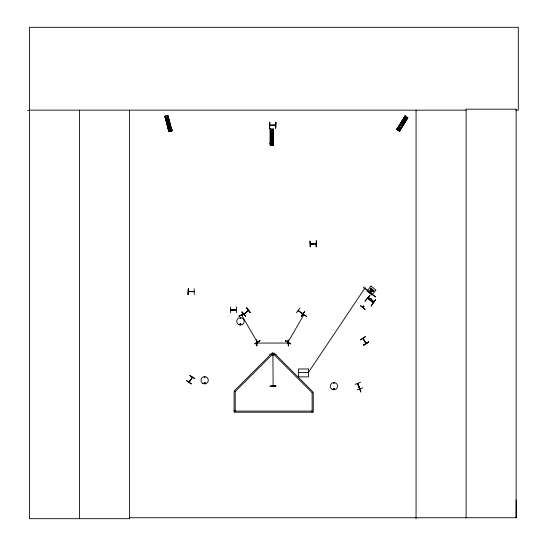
<?xml version="1.0" encoding="UTF-8"?>
<svg xmlns="http://www.w3.org/2000/svg" width="546" height="546" viewBox="0 0 546 546"><rect width="100%" height="100%" fill="white"/><g stroke="black" fill="none" stroke-linecap="round" stroke-linejoin="round"><path stroke-width="0.82" d="M129.532 518.7L129.532 517.738L516.141 517.738L516.209 499.972M243.891 313.97L248.437 310.476M247.904 310.654L248.246 310.333M288.254 342.137L288.547 341.625M303.876 315.131L303.405 315.376M359.678 388.752L357.685 383.394L360.913 392.103L358.08 384.609M359.534 388.377L359.957 388.691L357.732 383.428M191.899 377.668L192.397 377.293M273.123 354.634L272.863 355.166M204.477 377.272L204.497 377.184M204.955 377.306C204.416 376.064 204.211 378.282 204.934 377.225M205.153 383.135C203.863 380.972 204.416 385.162 205.105 382.732M240.131 318.27L240.718 318.516L240.185 318.209M239.871 324.133C242.226 322.433 240.172 325.791 240.063 324.501M240.609 318.4L240.547 318.243M240.056 324.031C240.916 325.368 240.69 323.123 240.192 323.88M333.367 388.888C334.841 386.998 334.241 390.936 333.422 388.752M333.551 388.786C334.254 390.213 334.418 387.79 333.633 388.711M302.3 313.793L302.798 313.8M273.123 385.913L272.918 354.695L273.157 355.159M272.884 385.449L272.809 386.186M372.966 289.981L371.287 292.069L370.086 291.421L370.905 288.322L374.01 290.82L371.655 291.182M398.382 130.248L398.6 129.477M257.439 341.967L256.968 341.632L257.473 342.089M189.462 381.688L188.991 381.982L192.465 377.334M192.349 377.409L189.162 382.152L192.363 377.341M230.61 309.882L236.459 309.637M269.758 125.116L270.29 125.375M256.811 342.854L257.337 343.086M194.123 291.482L188.363 291.468L188.998 291.707M285.572 340.731L290.52 343.871L285.592 340.697M301.426 313.267L306.497 316.189M288.076 342.042L303.692 315.001M362.899 338.452L365.861 343.509L363.104 338.349M241.605 315.076L242.131 315.506L241.803 314.946M396.765 129.484L405.071 115.984M396.874 129.552L405.2 116.066M397.092 129.675L405.391 116.175M398.075 128.33L405.494 116.243M398.123 128.365L403.371 119.833M404.245 118.414L405.555 116.278M397.406 129.88L405.664 116.346M398.45 128.563L405.009 117.902M397.768 130.084L398.532 130.555M398.717 130.671L407.084 117.206M398.88 130.774L407.214 117.288M399.044 130.876L407.35 117.37L399.106 130.91M399.208 130.979L407.507 117.465M399.392 131.088L407.698 117.581M399.529 131.17L407.835 117.67M186.616 380.46L191.428 383.79M189.878 375.6L194.902 378.624L189.906 375.566M296.348 312.783L299.89 308.128M301.126 316.373L304.641 311.691M236.35 309.875L230.637 310.114M333.708 382.889L334.091 383.388L333.79 382.862M369.956 295.263L364.919 301.235L369.97 295.27M362.974 306.988L363.67 306.088M362.79 307.487L363.076 307.118M362.919 307.589L363.206 307.221M370.413 300.402L370.7 300.034M370.536 300.498L370.83 300.129M371.737 299.297L370.987 300.259L370.536 299.904L371.287 298.942L371.737 299.297L371.294 299.003M371.062 306.013L375.614 299.665L371.082 306.026M244.424 313.875L243.844 314.011M363.254 287.988L364.168 286.848M365.185 287.667L308.408 372.454L298.491 372.454M368.632 291.161L364.619 288.363M371.956 289.168L371.191 290.117L372.201 290.929L374.01 290.82L369.772 291.168L370.905 288.322L370.27 291.257L369.772 291.168L371.86 290.97M369.601 292.267L364.83 288.104M269.881 125.089L275.614 125.082M275.088 125.054L275.491 125.048M275.491 125.348L269.881 125.382M269.799 125.362L275.614 125.287M257.384 343.072L256.873 343.059L257.459 343.052M287.565 342.854L288.151 342.854M288.151 343.059L256.873 343.059M193.673 291.468L194.185 291.468M194.199 291.707L188.411 291.707M241.796 312.039L245.775 316.346L241.817 312.025M244.089 314.155L248.532 310.483L244.007 314.182M365.52 342.943L365.868 342.881M368.516 341.919L363.656 345.202L368.509 341.912M363.534 344.997L368.55 341.98M363.643 345.181L368.659 342.165M239.039 316.223L244.239 313.52L239.025 316.195M239.168 316.441L244.198 313.452M254.88 343.652L259.93 340.697M271.976 144.103L271.587 144.055M170.209 131.054L170.536 130.897L170.079 130.439M298.198 310.387L298.594 310.94M204.545 382.616C203.542 383.968 206.074 382.807 204.47 382.698M333.886 382.937L334.043 383.005M333.667 388.431L334.445 388.752M334.111 389.189L333.599 388.977M355.057 384.357L360.51 382.22M357.132 389.844L362.64 387.851M164.708 116.339L167.97 115.452L172.004 130.781M165.342 117.834L168.168 117.076M165.622 118.871L168.448 118.113M166.039 120.427L168.864 119.67M166.4 121.806L169.233 121.048M166.817 123.362L169.649 122.604M168.612 130.03L171.437 129.272M168.257 130.603L172.024 129.593M168.291 130.719L172.058 129.709M169.99 130.446L170.434 130.303M172.072 130.767L168.81 131.654L164.776 116.318M370.086 291.421L372.201 290.929M271.997 144.656L271.635 144.717L272.004 144.717L271.669 144.089M230.494 307.057L230.658 312.913M236.343 306.811L236.63 312.66M230.719 310.142L236.473 309.903M269.881 125.348L275.553 125.287M269.458 128.146L269.744 122.29L269.485 128.146M316.468 240.929L316.182 246.785L316.441 240.929M310.367 243.796L316.161 243.755M315.636 243.994L316.127 244.001L310.312 243.994M310.326 246.819L309.964 240.97L310.244 246.819M256.463 340.028L256.825 345.884L256.49 340.028M287.578 343.079L288.09 343.059M288.493 345.877L288.131 340.028L288.465 345.877M270.093 354.354L275.948 354.613L270.093 354.327M270.093 354.613L275.948 354.572M270.093 386.077L275.948 386.002M27.689 110.483L29.45 110.476M29.45 110.142L466.1 110.142M515.752 110.142L518.311 110.142L518.311 27.3L29.45 27.3L29.45 518.7L129.6 518.7L129.532 110.142M270.127 129.081L273.512 129.068L273.444 144.922M270.359 130.692L273.287 130.692M270.359 131.77L273.287 131.77M270.359 133.374L273.287 133.374M270.352 134.807L273.28 134.807M270.352 136.411L273.28 136.411M270.359 143.318L273.287 143.318M269.867 143.782L273.771 143.782M269.867 143.905L273.771 143.905M273.512 144.922L270.127 144.936L270.147 129.081M194.199 288.677L194.28 294.533M234.077 411.077L312.128 411.077M316.086 243.734L310.346 244.042L310.961 243.789M357.896 383.299L357.937 383.981M241.898 315.554L241.653 315.103L257.296 342.192M298.314 310.435L302.832 313.861M301.303 313.479L306.395 316.373M285.449 340.957L290.533 343.85M404.361 117.431L406.852 118.967M403.794 118.346L406.292 119.881M402.955 119.717L405.446 121.253M402.204 120.932L404.695 122.468M401.358 122.304L403.849 123.84M397.747 128.187L400.238 129.716M397.085 128.324L400.409 130.371M397.024 128.426L400.348 130.474M398.403 129.457L398.798 129.695M397.932 130.221L398.327 130.46M186.445 380.705L191.305 383.975M302.723 314.114L298.157 310.647M368.4 297.263L374.058 301.672M368.195 297.515L373.86 301.924M372.229 289.489L372.59 289.783M371.751 289.421L372.761 290.233M371.846 291.373L370.83 290.561L370.27 291.257L371.287 292.069M369.328 291.646L371.103 293.072M368.577 291.23L375.532 296.847M368.475 291.359L375.43 296.969M369.076 291.967L370.85 293.393M273.15 354.757L273.123 355.221M272.898 355.207L272.891 354.757M246.621 308.053L250.348 312.558M242.035 311.841L245.748 316.373M363.104 338.397L366.1 343.338M256.954 341.714L257.268 342.137M167.772 115.506L171.881 130.815M167.718 115.52L171.853 130.822M167.595 115.554L171.642 130.883L167.526 115.568M167.417 115.595L171.512 130.917M167.479 117.308L168.502 121.355M168.987 122.952L170.659 129.416L168.919 122.973M167.41 117.329L168.489 121.362M170.871 131.088L170.004 131.32M165.697 116.073L166.332 118.496M166.783 120.106L169.792 131.388L166.707 120.12M165.629 116.093L166.277 118.509M165.472 116.134L169.608 131.443M165.452 116.141L169.553 131.456M165.472 117.001L166.783 121.833M167.213 123.444L168.926 129.893M169.246 131.525L165.349 117.028L168.967 130.747M169.028 131.593L164.926 116.278L169.001 131.6M316.223 240.929L316.264 246.785M288.172 340.028L288.254 345.877M275.675 122.256L275.716 128.105M269.704 122.29L269.697 128.146M256.709 340.028L256.784 345.884M516.141 517.738L516.141 109.18L466.1 109.18L466.1 517.738M416.059 110.142L416.059 518.7M312.128 412.216L312.128 392.704L312.933 391.898L273.908 352.873L235.21 391.564L235.21 411.077M273.307 129.068L273.307 144.922M273.28 129.068L273.287 144.922M272.87 129.907L272.945 131.572M272.932 133.244L272.945 134.91M272.945 136.582L272.932 144.922M272.741 144.922L272.741 129.068L272.686 144.922M272.556 129.907L272.556 131.572M272.556 133.244L272.556 134.91M272.556 136.582L272.556 144.922M272.495 129.907L272.481 131.572M272.481 133.244L272.495 134.91M272.481 136.582L272.495 144.922M272.27 144.922L271.376 144.922M270.959 129.081L270.925 144.936M270.898 129.081L270.898 144.936M270.714 129.921L270.7 131.586M270.714 133.258L270.7 134.923M270.7 136.596L270.714 144.936M270.577 129.921L270.591 131.586M270.577 133.258L270.591 134.923M270.577 136.596L270.591 144.936M270.516 129.081L270.516 144.936M188.309 288.677L188.268 294.533M79.491 110.142L79.491 518.7M167.397 122.038C168.195 124.522 169.328 120.284 167.397 122.038M271.191 135.442C271.983 137.926 273.123 133.688 271.191 135.442M402.402 122.202C403.132 124.706 404.381 120.502 402.402 122.202M405.009 115.943L396.71 129.457L399.59 131.211L407.882 117.697L405.009 115.943M304.572 311.643L301.317 316.516L304.572 311.643M360.544 305.74L365.09 309.432L360.544 305.74M368.168 298.655L372.706 302.348L368.168 298.655M363.663 306.033L362.919 306.995L363.363 307.343L364.114 306.381L363.663 306.033M370.993 286.111L367.014 291.052L371.956 295.031L375.935 290.083L370.993 286.111M272.297 352.873L234.405 390.759L235.21 391.564L234.077 391.564L234.077 412.216L313.261 412.216L313.261 392.704L312.128 392.704L272.297 352.873M246.806 307.896L250.286 312.612L246.785 307.91M365.335 336.636L360.476 339.905L365.322 336.616M259.91 340.663L255.023 343.898L259.91 340.663M275.921 122.256L275.634 128.112L275.921 122.256M274.263 385.851L271.833 386.193L274.263 385.851M275.948 385.961L270.093 386.322L275.948 385.961M188.35 288.677L188.022 294.533L188.35 288.677M308.408 368.98L298.491 368.98L298.491 376.863L308.408 376.863L308.408 368.98M171.328 130.965L167.226 115.65L171.273 130.979M273.123 131.572L273.123 129.907L273.068 131.572M273.123 134.91L273.123 133.244L273.055 134.91M273.123 144.922L273.123 136.582L273.055 144.922M271.144 131.586L271.157 129.921L271.089 131.586M271.144 134.923L271.157 133.258L271.089 134.923M271.144 144.936L271.157 136.596L271.089 144.936M270.386 144.936L270.359 129.081L270.331 144.936M332.118 389.291A3.631 3.631 0 0 0 337.565 386.152A3.631 3.631 0 0 0 332.118 383.005A3.631 3.631 0 0 0 332.118 389.291M238.588 324.604A3.699 3.699 0 0 0 244.137 321.396A3.699 3.699 0 0 0 238.588 318.188A3.699 3.699 0 0 0 238.588 324.604M202.819 383.428A3.658 3.658 0 0 0 208.306 380.262A3.658 3.658 0 0 0 202.819 377.095A3.658 3.658 0 0 0 202.819 383.428"/></g></svg>
